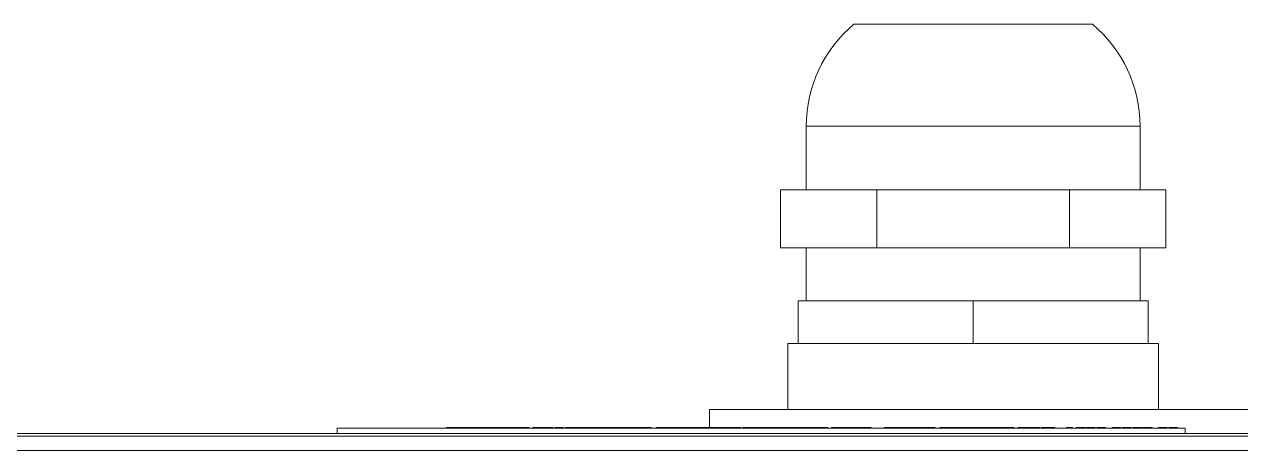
# Model space of a CAD drawing. Extents: x -76427 to 292734, y -42117 to 131250.
# Drawn here: x 7931 to 8160.5, y -37265.9 to -37185.4 of the extents above; entities that cross this region are included whole.
import ezdxf

# ---------------------------------------------------------------- set-up
doc = ezdxf.new("R2010")
doc.units = 0
doc.header["$LTSCALE"] = 10
doc.layers.add('XFM7P10PV$0$PV-EQ(50K)', color=252, linetype='Continuous', lineweight=9)
doc.layers.add('XFM7P10PV-200K$0$PV-EQ(50K)', color=22, linetype='Continuous', lineweight=9)

# ---------------------------------------------------------------- blocks, each defined once
blk = doc.blocks.new('XFM7P10PV-200K$0$A$C19c91066')
for p, q in [((558.95, 1544.21), (603.95, 1544.21)), ((549.95, 1525), (612.95, 1525)), ((549.95, 1525), (549.95, 1513)), ((612.95, 1525), (612.95, 1513)), ((554.17, 1513), (545.08, 1513)), ((545.08, 1502), (545.08, 1513)), ((563.26, 1513), (554.17, 1513)), ((581.45, 1513), (563.26, 1513)), ((563.26, 1502), (563.26, 1513)), ((599.64, 1513), (581.45, 1513)), ((599.64, 1502), (599.64, 1513)), ((608.73, 1513), (599.64, 1513)), ((617.82, 1513), (608.73, 1513)), ((617.82, 1502), (617.82, 1513)), ((554.17, 1502), (545.08, 1502)), ((549.95, 1492), (549.95, 1502)), ((563.26, 1502), (554.17, 1502)), ((581.45, 1502), (563.26, 1502)), ((599.64, 1502), (581.45, 1502)), ((608.73, 1502), (599.64, 1502)), ((617.82, 1502), (608.73, 1502)), ((612.95, 1492), (612.95, 1502)), ((581.45, 1492), (548.45, 1492)), ((548.45, 1484), (548.45, 1492)), ((581.45, 1484), (581.45, 1492)), ((614.45, 1492), (581.45, 1492)), ((614.45, 1484), (614.45, 1492)), ((546.45, 1484), (548.45, 1484)), ((546.45, 1471.5), (546.45, 1484)), ((554.85, 1484), (548.45, 1484)), ((554.85, 1484), (575.05, 1484)), ((581.45, 1484), (575.05, 1484)), ((587.85, 1484), (581.45, 1484)), ((587.85, 1484), (608.05, 1484)), ((614.45, 1484), (608.05, 1484)), ((614.45, 1484), (616.45, 1484)), ((616.45, 1471.5), (616.45, 1484)), ((751.72, 1471.5), (531.72, 1471.5)), ((531.72, 1471.5), (531.72, 1468.1)), ((34.2, 1467), (1398.7, 1467)), ((34.2, 1467), (1398.7, 1467)), ((621.45, 1468), (461.45, 1468)), ((461.45, 1467), (461.45, 1468)), ((482.17, 1468.1), (482.05, 1468.1)), ((482.05, 1468), (482.05, 1468.1)), ((482.05, 1468.1), (482.05, 1468.1)), ((482.05, 1468), (482.05, 1468.1)), ((484.52, 1468.1), (482.17, 1468.1)), ((482.17, 1468), (482.17, 1468.1)), ((486.84, 1468.1), (484.52, 1468.1)), ((484.52, 1468), (484.52, 1468.1)), ((486.84, 1468), (486.84, 1468.1)), ((487.7, 1468.1), (486.84, 1468.1)), ((489.78, 1468.1), (487.7, 1468.1)), ((487.7, 1468), (487.7, 1468.1)), ((491.76, 1468.1), (489.78, 1468.1)), ((489.78, 1468), (489.78, 1468.1)), ((491.76, 1468), (491.76, 1468.1)), ((492.43, 1468.1), (491.76, 1468.1)), ((492.86, 1468.1), (492.43, 1468.1)), ((492.43, 1468), (492.43, 1468.1)), ((494.54, 1468.1), (492.86, 1468.1)), ((492.86, 1468), (492.86, 1468.1)), ((496.43, 1468.1), (494.54, 1468.1)), ((494.54, 1468), (494.54, 1468.1)), ((496.43, 1468), (496.43, 1468.1)), ((496.49, 1468.1), (496.43, 1468.1)), ((496.49, 1468.1), (496.49, 1468.1)), ((496.49, 1468), (496.49, 1468.1)), ((497.68, 1468.1), (496.49, 1468.1)), ((496.49, 1468), (496.49, 1468.1)), ((497.68, 1468), (497.68, 1468.1)), ((499.25, 1468.1), (498.35, 1468.1)), ((498.35, 1468), (498.35, 1468.1)), ((499.89, 1468.1), (499.25, 1468.1)), ((499.25, 1468), (499.25, 1468.1)), ((501.04, 1468.1), (499.89, 1468.1)), ((499.89, 1468), (499.89, 1468.1)), ((501.9, 1468.1), (501.04, 1468.1)), ((501.04, 1468), (501.04, 1468.1)), ((502.04, 1468.1), (501.9, 1468.1)), ((501.9, 1468), (501.9, 1468.1)), ((502.19, 1468.1), (502.04, 1468.1)), ((502.04, 1468), (502.04, 1468.1)), ((502.19, 1468), (502.19, 1468.1)), ((503.7, 1468.1), (502.55, 1468.1)), ((502.55, 1468), (502.55, 1468.1)), ((504.16, 1468.1), (503.7, 1468.1)), ((503.7, 1468), (503.7, 1468.1)), ((504.16, 1468), (504.16, 1468.1)), ((504.97, 1468.1), (504.54, 1468.1)), ((504.54, 1468), (504.54, 1468.1)), ((506.64, 1468.1), (504.97, 1468.1)), ((504.97, 1468), (504.97, 1468.1)), ((508.54, 1468.1), (506.64, 1468.1)), ((506.64, 1468), (506.64, 1468.1)), ((508.54, 1468), (508.54, 1468.1)), ((508.6, 1468.1), (508.54, 1468.1)), ((508.98, 1468.1), (508.6, 1468.1)), ((508.6, 1468.1), (508.6, 1468.1)), ((508.6, 1468), (508.6, 1468.1)), ((508.6, 1468), (508.6, 1468.1)), ((510.33, 1468.1), (508.98, 1468.1)), ((508.98, 1468), (508.98, 1468.1)), ((511.22, 1468.1), (510.33, 1468.1)), ((510.33, 1468), (510.33, 1468.1)), ((512.1, 1468.1), (511.22, 1468.1)), ((511.22, 1468), (511.22, 1468.1)), ((513.51, 1468.1), (512.1, 1468.1)), ((512.1, 1468), (512.1, 1468.1)), ((513.51, 1468), (513.51, 1468.1)), ((514.19, 1468.1), (513.51, 1468.1)), ((515.35, 1468.1), (514.19, 1468.1)), ((514.19, 1468), (514.19, 1468.1)), ((515.35, 1468), (515.35, 1468.1)), ((516.47, 1468.1), (515.35, 1468.1)), ((517.54, 1468.1), (516.47, 1468.1)), ((516.47, 1468), (516.47, 1468.1)), ((518.9, 1468.1), (517.54, 1468.1)), ((517.54, 1468), (517.54, 1468.1)), ((520.72, 1468.1), (518.9, 1468.1)), ((518.9, 1468), (518.9, 1468.1)), ((520.72, 1468), (520.72, 1468.1)), ((522.8, 1468.1), (521.64, 1468.1)), ((521.64, 1468), (521.64, 1468.1)), ((523.63, 1468.1), (522.8, 1468.1)), ((522.8, 1468), (522.8, 1468.1)), ((524.06, 1468.1), (523.63, 1468.1)), ((523.63, 1468), (523.63, 1468.1)), ((525.74, 1468.1), (524.06, 1468.1)), ((524.06, 1468), (524.06, 1468.1)), ((527.63, 1468.1), (525.74, 1468.1)), ((525.74, 1468), (525.74, 1468.1)), ((527.63, 1468), (527.63, 1468.1)), ((527.69, 1468.1), (527.63, 1468.1)), ((528.83, 1468.1), (527.69, 1468.1)), ((527.69, 1468.1), (527.69, 1468.1)), ((527.69, 1468), (527.69, 1468.1)), ((527.69, 1468), (527.69, 1468.1)), ((529.78, 1468.1), (528.83, 1468.1)), ((528.83, 1468), (528.83, 1468.1)), ((530.49, 1468.1), (529.78, 1468.1)), ((529.78, 1468), (529.78, 1468.1)), ((530.49, 1468), (530.49, 1468.1)), ((530.92, 1468.1), (530.49, 1468.1)), ((532.08, 1468.1), (530.92, 1468.1)), ((530.92, 1468), (530.92, 1468.1)), ((533.35, 1468.1), (532.08, 1468.1)), ((532.08, 1468), (532.08, 1468.1)), ((535.17, 1468.1), (533.35, 1468.1)), ((533.35, 1468), (533.35, 1468.1)), ((535.17, 1468), (535.17, 1468.1)), ((535.28, 1468.1), (535.17, 1468.1)), ((536.08, 1468.1), (535.28, 1468.1)), ((535.28, 1468), (535.28, 1468.1)), ((537.23, 1468.1), (536.08, 1468.1)), ((536.08, 1468), (536.08, 1468.1)), ((537.29, 1468.1), (537.23, 1468.1)), ((537.23, 1468), (537.23, 1468.1)), ((537.43, 1468.1), (537.29, 1468.1)), ((537.29, 1468), (537.29, 1468.1)), ((537.58, 1468.1), (537.43, 1468.1)), ((537.43, 1468), (537.43, 1468.1)), ((537.58, 1468), (537.58, 1468.1)), ((538.37, 1468.1), (537.93, 1468.1)), ((537.93, 1468), (537.93, 1468.1)), ((539.52, 1468.1), (538.37, 1468.1)), ((538.37, 1468), (538.37, 1468.1)), ((540.8, 1468.1), (539.52, 1468.1)), ((539.52, 1468), (539.52, 1468.1)), ((542.62, 1468.1), (540.8, 1468.1)), ((540.8, 1468), (540.8, 1468.1)), ((542.74, 1468.1), (542.62, 1468.1)), ((542.62, 1468), (542.62, 1468.1)), ((542.79, 1468.1), (542.74, 1468.1)), ((542.74, 1468), (542.74, 1468.1)), ((542.9, 1468.1), (542.79, 1468.1)), ((542.79, 1468), (542.79, 1468.1)), ((543.19, 1468.1), (542.9, 1468.1)), ((542.9, 1468), (542.9, 1468.1)), ((543.62, 1468.1), (543.19, 1468.1)), ((543.19, 1468), (543.19, 1468.1)), ((545.3, 1468.1), (543.62, 1468.1)), ((543.62, 1468), (543.62, 1468.1)), ((547.19, 1468.1), (545.3, 1468.1)), ((545.3, 1468), (545.3, 1468.1)), ((547.19, 1468), (547.19, 1468.1)), ((547.25, 1468.1), (547.19, 1468.1)), ((547.25, 1468.1), (547.25, 1468.1)), ((547.25, 1468), (547.25, 1468.1)), ((547.72, 1468.1), (547.25, 1468.1)), ((547.25, 1468), (547.25, 1468.1)), ((547.72, 1468), (547.72, 1468.1)), ((547.78, 1468.1), (547.72, 1468.1)), ((549.86, 1468.1), (547.78, 1468.1)), ((547.78, 1468), (547.78, 1468.1)), ((551.84, 1468.1), (549.86, 1468.1)), ((549.86, 1468), (549.86, 1468.1)), ((551.96, 1468.1), (551.84, 1468.1)), ((551.84, 1468), (551.84, 1468.1)), ((554.03, 1468.1), (551.96, 1468.1)), ((551.96, 1468), (551.96, 1468.1)), ((554.03, 1468), (554.03, 1468.1)), ((555.23, 1468.1), (554.7, 1468.1)), ((554.7, 1468), (554.7, 1468.1)), ((555.27, 1468.1), (555.23, 1468.1)), ((555.23, 1468), (555.23, 1468.1)), ((556.35, 1468.1), (555.27, 1468.1)), ((555.27, 1468), (555.27, 1468.1)), ((557.26, 1468.1), (556.35, 1468.1)), ((556.35, 1468), (556.35, 1468.1)), ((557.7, 1468.1), (557.26, 1468.1)), ((557.26, 1468), (557.26, 1468.1)), ((559.95, 1468.1), (557.7, 1468.1)), ((557.7, 1468), (557.7, 1468.1)), ((562.19, 1468.1), (559.95, 1468.1)), ((559.95, 1468), (559.95, 1468.1)), ((562.19, 1468), (562.19, 1468.1)), ((565.16, 1468.1), (564.65, 1468.1)), ((564.65, 1468), (564.65, 1468.1)), ((567.25, 1468.1), (565.16, 1468.1)), ((565.16, 1468), (565.16, 1468.1)), ((569.26, 1468.1), (567.25, 1468.1)), ((567.25, 1468), (567.25, 1468.1)), ((569.26, 1468), (569.26, 1468.1)), ((569.81, 1468.1), (569.35, 1468.1)), ((569.35, 1468), (569.35, 1468.1)), ((572.06, 1468.1), (569.81, 1468.1)), ((569.81, 1468), (569.81, 1468.1)), ((574.3, 1468.1), (572.06, 1468.1)), ((572.06, 1468), (572.06, 1468.1)), ((574.3, 1468), (574.3, 1468.1)), ((576.34, 1468.1), (575.19, 1468.1)), ((575.19, 1468), (575.19, 1468.1)), ((577.29, 1468.1), (576.34, 1468.1)), ((576.34, 1468), (576.34, 1468.1)), ((578, 1468.1), (577.29, 1468.1)), ((577.29, 1468), (577.29, 1468.1)), ((578, 1468), (578, 1468.1)), ((579.15, 1468.1), (578, 1468.1)), ((579.33, 1468.1), (579.15, 1468.1)), ((579.15, 1468), (579.15, 1468.1)), ((580.31, 1468.1), (579.33, 1468.1)), ((579.33, 1468), (579.33, 1468.1)), ((581.46, 1468.1), (580.31, 1468.1)), ((580.31, 1468), (580.31, 1468.1)), ((582.41, 1468.1), (581.46, 1468.1)), ((581.46, 1468), (581.46, 1468.1)), ((583.12, 1468.1), (582.41, 1468.1)), ((582.41, 1468), (582.41, 1468.1)), ((583.12, 1468), (583.12, 1468.1)), ((584.27, 1468.1), (583.12, 1468.1)), ((585.11, 1468.1), (584.27, 1468.1)), ((584.27, 1468), (584.27, 1468.1)), ((585.54, 1468.1), (585.11, 1468.1)), ((585.11, 1468), (585.11, 1468.1)), ((587.21, 1468.1), (585.54, 1468.1)), ((585.54, 1468), (585.54, 1468.1)), ((589.11, 1468.1), (587.21, 1468.1)), ((587.21, 1468), (587.21, 1468.1)), ((589.11, 1468), (589.11, 1468.1)), ((589.17, 1468.1), (589.11, 1468.1)), ((589.17, 1468.1), (589.17, 1468.1)), ((589.17, 1468), (589.17, 1468.1)), ((589.17, 1468), (589.17, 1468.1)), ((591.93, 1468.1), (589.85, 1468.1)), ((589.85, 1468), (589.85, 1468.1)), ((593.95, 1468.1), (591.93, 1468.1)), ((591.93, 1468), (591.93, 1468.1)), ((593.95, 1468), (593.95, 1468.1)), ((594.81, 1468.1), (594.29, 1468.1)), ((594.29, 1468), (594.29, 1468.1)), ((594.85, 1468.1), (594.81, 1468.1)), ((594.81, 1468), (594.81, 1468.1)), ((595.94, 1468.1), (594.85, 1468.1)), ((594.85, 1468), (594.85, 1468.1)), ((596.85, 1468.1), (595.94, 1468.1)), ((595.94, 1468), (595.94, 1468.1)), ((596.85, 1468), (596.85, 1468.1)), ((599.7, 1468.1), (599.08, 1468.1)), ((599.08, 1468), (599.08, 1468.1)), ((599.7, 1468), (599.7, 1468.1)), ((600.18, 1468.1), (599.7, 1468.1)), ((600.18, 1468), (600.18, 1468.1)), ((601.76, 1468.1), (600.89, 1468.1)), ((600.89, 1468), (600.89, 1468.1)), ((602.56, 1468.1), (601.76, 1468.1)), ((601.76, 1468), (601.76, 1468.1)), ((602.56, 1468), (602.56, 1468.1)), ((603.64, 1468.1), (602.82, 1468.1)), ((602.82, 1468), (602.82, 1468.1)), ((604.48, 1468.1), (603.64, 1468.1)), ((603.64, 1468), (603.64, 1468.1)), ((604.48, 1468), (604.48, 1468.1)), ((605.11, 1468.1), (604.78, 1468.1)), ((604.78, 1468), (604.78, 1468.1)), ((605.57, 1468.1), (605.11, 1468.1)), ((605.11, 1468), (605.11, 1468.1)), ((606.42, 1468.1), (605.57, 1468.1)), ((605.57, 1468), (605.57, 1468.1)), ((606.42, 1468), (606.42, 1468.1)), ((608.5, 1468.1), (607.69, 1468.1)), ((607.69, 1468), (607.69, 1468.1)), ((609.06, 1468.1), (608.5, 1468.1)), ((608.5, 1468), (608.5, 1468.1)), ((609.31, 1468.1), (609.06, 1468.1)), ((609.06, 1468), (609.06, 1468.1)), ((609.31, 1468), (609.31, 1468.1)), ((610.44, 1468.1), (609.63, 1468.1)), ((609.63, 1468), (609.63, 1468.1)), ((611.01, 1468.1), (610.44, 1468.1)), ((610.44, 1468), (610.44, 1468.1)), ((611.25, 1468.1), (611.01, 1468.1)), ((611.01, 1468), (611.01, 1468.1)), ((611.25, 1468), (611.25, 1468.1)), ((612.38, 1468.1), (611.57, 1468.1)), ((611.57, 1468), (611.57, 1468.1)), ((612.95, 1468.1), (612.38, 1468.1)), ((612.38, 1468), (612.38, 1468.1)), ((613.19, 1468.1), (612.95, 1468.1)), ((612.95, 1468), (612.95, 1468.1)), ((613.19, 1468), (613.19, 1468.1)), ((614.45, 1468.1), (613.43, 1468.1)), ((613.43, 1468), (613.43, 1468.1)), ((614.92, 1468.1), (614.45, 1468.1)), ((614.45, 1468), (614.45, 1468.1)), ((615.23, 1468.1), (614.92, 1468.1)), ((614.92, 1468), (614.92, 1468.1)), ((615.23, 1468), (615.23, 1468.1)), ((617.23, 1468.1), (616.41, 1468.1)), ((616.41, 1468), (616.41, 1468.1)), ((618.07, 1468.1), (617.23, 1468.1)), ((617.23, 1468), (617.23, 1468.1)), ((618.07, 1468), (618.07, 1468.1)), ((618.7, 1468.1), (618.37, 1468.1)), ((618.37, 1468), (618.37, 1468.1)), ((619.16, 1468.1), (618.7, 1468.1)), ((618.7, 1468), (618.7, 1468.1)), ((620.01, 1468.1), (619.16, 1468.1)), ((619.16, 1468), (619.16, 1468.1)), ((620.01, 1468), (620.01, 1468.1)), ((621.45, 1467), (621.45, 1468)), ((7.77, 1466.5), (715.13, 1466.5)), ((713.7, 1463.75), (9.2, 1463.75))]:
    blk.add_line(p, q)
for centre, start, end in [((574.95, 1525), 129.7918, 180), ((587.95, 1525), 0, 50.2082)]:
    blk.add_arc(centre, 25, start, end)
blk = doc.blocks.new('XFM7P10PV-200K')
at = {"layer": 'XFM7P10PV-200K$0$PV-EQ(50K)'}
blk.add_blockref('XFM7P10PV-200K$0$A$C19c91066', (7528.55, -38729.63), dxfattribs=at)
blk = doc.blocks.new('XFM7P10PV$0$A$C19c91066')
for p, q in [((558.95, 1544.21), (603.95, 1544.21)), ((549.95, 1525), (612.95, 1525)), ((549.95, 1525), (549.95, 1513)), ((612.95, 1525), (612.95, 1513)), ((554.17, 1513), (545.08, 1513)), ((545.08, 1502), (545.08, 1513)), ((563.26, 1513), (554.17, 1513)), ((581.45, 1513), (563.26, 1513)), ((563.26, 1502), (563.26, 1513)), ((599.64, 1513), (581.45, 1513)), ((599.64, 1502), (599.64, 1513)), ((608.73, 1513), (599.64, 1513)), ((617.82, 1513), (608.73, 1513)), ((617.82, 1502), (617.82, 1513)), ((554.17, 1502), (545.08, 1502)), ((549.95, 1492), (549.95, 1502)), ((563.26, 1502), (554.17, 1502)), ((581.45, 1502), (563.26, 1502)), ((599.64, 1502), (581.45, 1502)), ((608.73, 1502), (599.64, 1502)), ((617.82, 1502), (608.73, 1502)), ((612.95, 1492), (612.95, 1502)), ((581.45, 1492), (548.45, 1492)), ((548.45, 1484), (548.45, 1492)), ((581.45, 1484), (581.45, 1492)), ((614.45, 1492), (581.45, 1492)), ((614.45, 1484), (614.45, 1492)), ((546.45, 1484), (548.45, 1484)), ((546.45, 1471.5), (546.45, 1484)), ((554.85, 1484), (548.45, 1484)), ((554.85, 1484), (575.05, 1484)), ((581.45, 1484), (575.05, 1484)), ((587.85, 1484), (581.45, 1484)), ((587.85, 1484), (608.05, 1484)), ((614.45, 1484), (608.05, 1484)), ((614.45, 1484), (616.45, 1484)), ((616.45, 1471.5), (616.45, 1484)), ((751.72, 1471.5), (531.72, 1471.5)), ((531.72, 1471.5), (531.72, 1468.1)), ((34.2, 1467), (1398.7, 1467)), ((34.2, 1467), (1398.7, 1467)), ((621.45, 1468), (461.45, 1468)), ((461.45, 1467), (461.45, 1468)), ((482.17, 1468.1), (482.05, 1468.1)), ((482.05, 1468), (482.05, 1468.1)), ((482.05, 1468.1), (482.05, 1468.1)), ((482.05, 1468), (482.05, 1468.1)), ((484.52, 1468.1), (482.17, 1468.1)), ((482.17, 1468), (482.17, 1468.1)), ((486.84, 1468.1), (484.52, 1468.1)), ((484.52, 1468), (484.52, 1468.1)), ((486.84, 1468), (486.84, 1468.1)), ((487.7, 1468.1), (486.84, 1468.1)), ((489.78, 1468.1), (487.7, 1468.1)), ((487.7, 1468), (487.7, 1468.1)), ((491.76, 1468.1), (489.78, 1468.1)), ((489.78, 1468), (489.78, 1468.1)), ((491.76, 1468), (491.76, 1468.1)), ((492.43, 1468.1), (491.76, 1468.1)), ((492.86, 1468.1), (492.43, 1468.1)), ((492.43, 1468), (492.43, 1468.1)), ((494.54, 1468.1), (492.86, 1468.1)), ((492.86, 1468), (492.86, 1468.1)), ((496.43, 1468.1), (494.54, 1468.1)), ((494.54, 1468), (494.54, 1468.1)), ((496.43, 1468), (496.43, 1468.1)), ((496.49, 1468.1), (496.43, 1468.1)), ((496.49, 1468.1), (496.49, 1468.1)), ((496.49, 1468), (496.49, 1468.1)), ((497.68, 1468.1), (496.49, 1468.1)), ((496.49, 1468), (496.49, 1468.1)), ((497.68, 1468), (497.68, 1468.1)), ((499.25, 1468.1), (498.35, 1468.1)), ((498.35, 1468), (498.35, 1468.1)), ((499.89, 1468.1), (499.25, 1468.1)), ((499.25, 1468), (499.25, 1468.1)), ((501.04, 1468.1), (499.89, 1468.1)), ((499.89, 1468), (499.89, 1468.1)), ((501.9, 1468.1), (501.04, 1468.1)), ((501.04, 1468), (501.04, 1468.1)), ((502.04, 1468.1), (501.9, 1468.1)), ((501.9, 1468), (501.9, 1468.1)), ((502.19, 1468.1), (502.04, 1468.1)), ((502.04, 1468), (502.04, 1468.1)), ((502.19, 1468), (502.19, 1468.1)), ((503.7, 1468.1), (502.55, 1468.1)), ((502.55, 1468), (502.55, 1468.1)), ((504.16, 1468.1), (503.7, 1468.1)), ((503.7, 1468), (503.7, 1468.1)), ((504.16, 1468), (504.16, 1468.1)), ((504.97, 1468.1), (504.54, 1468.1)), ((504.54, 1468), (504.54, 1468.1)), ((506.64, 1468.1), (504.97, 1468.1)), ((504.97, 1468), (504.97, 1468.1)), ((508.54, 1468.1), (506.64, 1468.1)), ((506.64, 1468), (506.64, 1468.1)), ((508.54, 1468), (508.54, 1468.1)), ((508.6, 1468.1), (508.54, 1468.1)), ((508.98, 1468.1), (508.6, 1468.1)), ((508.6, 1468.1), (508.6, 1468.1)), ((508.6, 1468), (508.6, 1468.1)), ((508.6, 1468), (508.6, 1468.1)), ((510.33, 1468.1), (508.98, 1468.1)), ((508.98, 1468), (508.98, 1468.1)), ((511.22, 1468.1), (510.33, 1468.1)), ((510.33, 1468), (510.33, 1468.1)), ((512.1, 1468.1), (511.22, 1468.1)), ((511.22, 1468), (511.22, 1468.1)), ((513.51, 1468.1), (512.1, 1468.1)), ((512.1, 1468), (512.1, 1468.1)), ((513.51, 1468), (513.51, 1468.1)), ((514.19, 1468.1), (513.51, 1468.1)), ((515.35, 1468.1), (514.19, 1468.1)), ((514.19, 1468), (514.19, 1468.1)), ((515.35, 1468), (515.35, 1468.1)), ((516.47, 1468.1), (515.35, 1468.1)), ((517.54, 1468.1), (516.47, 1468.1)), ((516.47, 1468), (516.47, 1468.1)), ((518.9, 1468.1), (517.54, 1468.1)), ((517.54, 1468), (517.54, 1468.1)), ((520.72, 1468.1), (518.9, 1468.1)), ((518.9, 1468), (518.9, 1468.1)), ((520.72, 1468), (520.72, 1468.1)), ((522.8, 1468.1), (521.64, 1468.1)), ((521.64, 1468), (521.64, 1468.1)), ((523.63, 1468.1), (522.8, 1468.1)), ((522.8, 1468), (522.8, 1468.1)), ((524.06, 1468.1), (523.63, 1468.1)), ((523.63, 1468), (523.63, 1468.1)), ((525.74, 1468.1), (524.06, 1468.1)), ((524.06, 1468), (524.06, 1468.1)), ((527.63, 1468.1), (525.74, 1468.1)), ((525.74, 1468), (525.74, 1468.1)), ((527.63, 1468), (527.63, 1468.1)), ((527.69, 1468.1), (527.63, 1468.1)), ((528.83, 1468.1), (527.69, 1468.1)), ((527.69, 1468.1), (527.69, 1468.1)), ((527.69, 1468), (527.69, 1468.1)), ((527.69, 1468), (527.69, 1468.1)), ((529.78, 1468.1), (528.83, 1468.1)), ((528.83, 1468), (528.83, 1468.1)), ((530.49, 1468.1), (529.78, 1468.1)), ((529.78, 1468), (529.78, 1468.1)), ((530.49, 1468), (530.49, 1468.1)), ((530.92, 1468.1), (530.49, 1468.1)), ((532.08, 1468.1), (530.92, 1468.1)), ((530.92, 1468), (530.92, 1468.1)), ((533.35, 1468.1), (532.08, 1468.1)), ((532.08, 1468), (532.08, 1468.1)), ((535.17, 1468.1), (533.35, 1468.1)), ((533.35, 1468), (533.35, 1468.1)), ((535.17, 1468), (535.17, 1468.1)), ((535.28, 1468.1), (535.17, 1468.1)), ((536.08, 1468.1), (535.28, 1468.1)), ((535.28, 1468), (535.28, 1468.1)), ((537.23, 1468.1), (536.08, 1468.1)), ((536.08, 1468), (536.08, 1468.1)), ((537.29, 1468.1), (537.23, 1468.1)), ((537.23, 1468), (537.23, 1468.1)), ((537.43, 1468.1), (537.29, 1468.1)), ((537.29, 1468), (537.29, 1468.1)), ((537.58, 1468.1), (537.43, 1468.1)), ((537.43, 1468), (537.43, 1468.1)), ((537.58, 1468), (537.58, 1468.1)), ((538.37, 1468.1), (537.93, 1468.1)), ((537.93, 1468), (537.93, 1468.1)), ((539.52, 1468.1), (538.37, 1468.1)), ((538.37, 1468), (538.37, 1468.1)), ((540.8, 1468.1), (539.52, 1468.1)), ((539.52, 1468), (539.52, 1468.1)), ((542.62, 1468.1), (540.8, 1468.1)), ((540.8, 1468), (540.8, 1468.1)), ((542.74, 1468.1), (542.62, 1468.1)), ((542.62, 1468), (542.62, 1468.1)), ((542.79, 1468.1), (542.74, 1468.1)), ((542.74, 1468), (542.74, 1468.1)), ((542.9, 1468.1), (542.79, 1468.1)), ((542.79, 1468), (542.79, 1468.1)), ((543.19, 1468.1), (542.9, 1468.1)), ((542.9, 1468), (542.9, 1468.1)), ((543.62, 1468.1), (543.19, 1468.1)), ((543.19, 1468), (543.19, 1468.1)), ((545.3, 1468.1), (543.62, 1468.1)), ((543.62, 1468), (543.62, 1468.1)), ((547.19, 1468.1), (545.3, 1468.1)), ((545.3, 1468), (545.3, 1468.1)), ((547.19, 1468), (547.19, 1468.1)), ((547.25, 1468.1), (547.19, 1468.1)), ((547.25, 1468.1), (547.25, 1468.1)), ((547.25, 1468), (547.25, 1468.1)), ((547.72, 1468.1), (547.25, 1468.1)), ((547.25, 1468), (547.25, 1468.1)), ((547.72, 1468), (547.72, 1468.1)), ((547.78, 1468.1), (547.72, 1468.1)), ((549.86, 1468.1), (547.78, 1468.1)), ((547.78, 1468), (547.78, 1468.1)), ((551.84, 1468.1), (549.86, 1468.1)), ((549.86, 1468), (549.86, 1468.1)), ((551.96, 1468.1), (551.84, 1468.1)), ((551.84, 1468), (551.84, 1468.1)), ((554.03, 1468.1), (551.96, 1468.1)), ((551.96, 1468), (551.96, 1468.1)), ((554.03, 1468), (554.03, 1468.1)), ((555.23, 1468.1), (554.7, 1468.1)), ((554.7, 1468), (554.7, 1468.1)), ((555.27, 1468.1), (555.23, 1468.1)), ((555.23, 1468), (555.23, 1468.1)), ((556.35, 1468.1), (555.27, 1468.1)), ((555.27, 1468), (555.27, 1468.1)), ((557.26, 1468.1), (556.35, 1468.1)), ((556.35, 1468), (556.35, 1468.1)), ((557.7, 1468.1), (557.26, 1468.1)), ((557.26, 1468), (557.26, 1468.1)), ((559.95, 1468.1), (557.7, 1468.1)), ((557.7, 1468), (557.7, 1468.1)), ((562.19, 1468.1), (559.95, 1468.1)), ((559.95, 1468), (559.95, 1468.1)), ((562.19, 1468), (562.19, 1468.1)), ((565.16, 1468.1), (564.65, 1468.1)), ((564.65, 1468), (564.65, 1468.1)), ((567.25, 1468.1), (565.16, 1468.1)), ((565.16, 1468), (565.16, 1468.1)), ((569.26, 1468.1), (567.25, 1468.1)), ((567.25, 1468), (567.25, 1468.1)), ((569.26, 1468), (569.26, 1468.1)), ((569.81, 1468.1), (569.35, 1468.1)), ((569.35, 1468), (569.35, 1468.1)), ((572.06, 1468.1), (569.81, 1468.1)), ((569.81, 1468), (569.81, 1468.1)), ((574.3, 1468.1), (572.06, 1468.1)), ((572.06, 1468), (572.06, 1468.1)), ((574.3, 1468), (574.3, 1468.1)), ((576.34, 1468.1), (575.19, 1468.1)), ((575.19, 1468), (575.19, 1468.1)), ((577.29, 1468.1), (576.34, 1468.1)), ((576.34, 1468), (576.34, 1468.1)), ((578, 1468.1), (577.29, 1468.1)), ((577.29, 1468), (577.29, 1468.1)), ((578, 1468), (578, 1468.1)), ((579.15, 1468.1), (578, 1468.1)), ((579.33, 1468.1), (579.15, 1468.1)), ((579.15, 1468), (579.15, 1468.1)), ((580.31, 1468.1), (579.33, 1468.1)), ((579.33, 1468), (579.33, 1468.1)), ((581.46, 1468.1), (580.31, 1468.1)), ((580.31, 1468), (580.31, 1468.1)), ((582.41, 1468.1), (581.46, 1468.1)), ((581.46, 1468), (581.46, 1468.1)), ((583.12, 1468.1), (582.41, 1468.1)), ((582.41, 1468), (582.41, 1468.1)), ((583.12, 1468), (583.12, 1468.1)), ((584.27, 1468.1), (583.12, 1468.1)), ((585.11, 1468.1), (584.27, 1468.1)), ((584.27, 1468), (584.27, 1468.1)), ((585.54, 1468.1), (585.11, 1468.1)), ((585.11, 1468), (585.11, 1468.1)), ((587.21, 1468.1), (585.54, 1468.1)), ((585.54, 1468), (585.54, 1468.1)), ((589.11, 1468.1), (587.21, 1468.1)), ((587.21, 1468), (587.21, 1468.1)), ((589.11, 1468), (589.11, 1468.1)), ((589.17, 1468.1), (589.11, 1468.1)), ((589.17, 1468.1), (589.17, 1468.1)), ((589.17, 1468), (589.17, 1468.1)), ((589.17, 1468), (589.17, 1468.1)), ((591.93, 1468.1), (589.85, 1468.1)), ((589.85, 1468), (589.85, 1468.1)), ((593.95, 1468.1), (591.93, 1468.1)), ((591.93, 1468), (591.93, 1468.1)), ((593.95, 1468), (593.95, 1468.1)), ((594.81, 1468.1), (594.29, 1468.1)), ((594.29, 1468), (594.29, 1468.1)), ((594.85, 1468.1), (594.81, 1468.1)), ((594.81, 1468), (594.81, 1468.1)), ((595.94, 1468.1), (594.85, 1468.1)), ((594.85, 1468), (594.85, 1468.1)), ((596.85, 1468.1), (595.94, 1468.1)), ((595.94, 1468), (595.94, 1468.1)), ((596.85, 1468), (596.85, 1468.1)), ((599.7, 1468.1), (599.08, 1468.1)), ((599.08, 1468), (599.08, 1468.1)), ((599.7, 1468), (599.7, 1468.1)), ((600.18, 1468.1), (599.7, 1468.1)), ((600.18, 1468), (600.18, 1468.1)), ((601.76, 1468.1), (600.89, 1468.1)), ((600.89, 1468), (600.89, 1468.1)), ((602.56, 1468.1), (601.76, 1468.1)), ((601.76, 1468), (601.76, 1468.1)), ((602.56, 1468), (602.56, 1468.1)), ((603.64, 1468.1), (602.82, 1468.1)), ((602.82, 1468), (602.82, 1468.1)), ((604.48, 1468.1), (603.64, 1468.1)), ((603.64, 1468), (603.64, 1468.1)), ((604.48, 1468), (604.48, 1468.1)), ((605.11, 1468.1), (604.78, 1468.1)), ((604.78, 1468), (604.78, 1468.1)), ((605.57, 1468.1), (605.11, 1468.1)), ((605.11, 1468), (605.11, 1468.1)), ((606.42, 1468.1), (605.57, 1468.1)), ((605.57, 1468), (605.57, 1468.1)), ((606.42, 1468), (606.42, 1468.1)), ((608.5, 1468.1), (607.69, 1468.1)), ((607.69, 1468), (607.69, 1468.1)), ((609.06, 1468.1), (608.5, 1468.1)), ((608.5, 1468), (608.5, 1468.1)), ((609.31, 1468.1), (609.06, 1468.1)), ((609.06, 1468), (609.06, 1468.1)), ((609.31, 1468), (609.31, 1468.1)), ((610.44, 1468.1), (609.63, 1468.1)), ((609.63, 1468), (609.63, 1468.1)), ((611.01, 1468.1), (610.44, 1468.1)), ((610.44, 1468), (610.44, 1468.1)), ((611.25, 1468.1), (611.01, 1468.1)), ((611.01, 1468), (611.01, 1468.1)), ((611.25, 1468), (611.25, 1468.1)), ((612.38, 1468.1), (611.57, 1468.1)), ((611.57, 1468), (611.57, 1468.1)), ((612.95, 1468.1), (612.38, 1468.1)), ((612.38, 1468), (612.38, 1468.1)), ((613.19, 1468.1), (612.95, 1468.1)), ((612.95, 1468), (612.95, 1468.1)), ((613.19, 1468), (613.19, 1468.1)), ((614.45, 1468.1), (613.43, 1468.1)), ((613.43, 1468), (613.43, 1468.1)), ((614.92, 1468.1), (614.45, 1468.1)), ((614.45, 1468), (614.45, 1468.1)), ((615.23, 1468.1), (614.92, 1468.1)), ((614.92, 1468), (614.92, 1468.1)), ((615.23, 1468), (615.23, 1468.1)), ((617.23, 1468.1), (616.41, 1468.1)), ((616.41, 1468), (616.41, 1468.1)), ((618.07, 1468.1), (617.23, 1468.1)), ((617.23, 1468), (617.23, 1468.1)), ((618.07, 1468), (618.07, 1468.1)), ((618.7, 1468.1), (618.37, 1468.1)), ((618.37, 1468), (618.37, 1468.1)), ((619.16, 1468.1), (618.7, 1468.1)), ((618.7, 1468), (618.7, 1468.1)), ((620.01, 1468.1), (619.16, 1468.1)), ((619.16, 1468), (619.16, 1468.1)), ((620.01, 1468), (620.01, 1468.1)), ((621.45, 1467), (621.45, 1468)), ((7.77, 1466.5), (715.13, 1466.5)), ((713.7, 1463.75), (9.2, 1463.75))]:
    blk.add_line(p, q)
for centre, start, end in [((574.95, 1525), 129.7918, 180), ((587.95, 1525), 0, 50.2082)]:
    blk.add_arc(centre, 25, start, end)
blk = doc.blocks.new('XFM7P10PV')
at = {"layer": 'XFM7P10PV$0$PV-EQ(50K)'}
blk.add_blockref('XFM7P10PV$0$A$C19c91066', (7528.55, -38729.63), dxfattribs=at)

msp = doc.modelspace()

# ---------------------------------------------------------------- block references
for name in ['XFM7P10PV', 'XFM7P10PV-200K']:
    msp.add_blockref(name, (0, 0))

doc.saveas('drawing.dxf')
